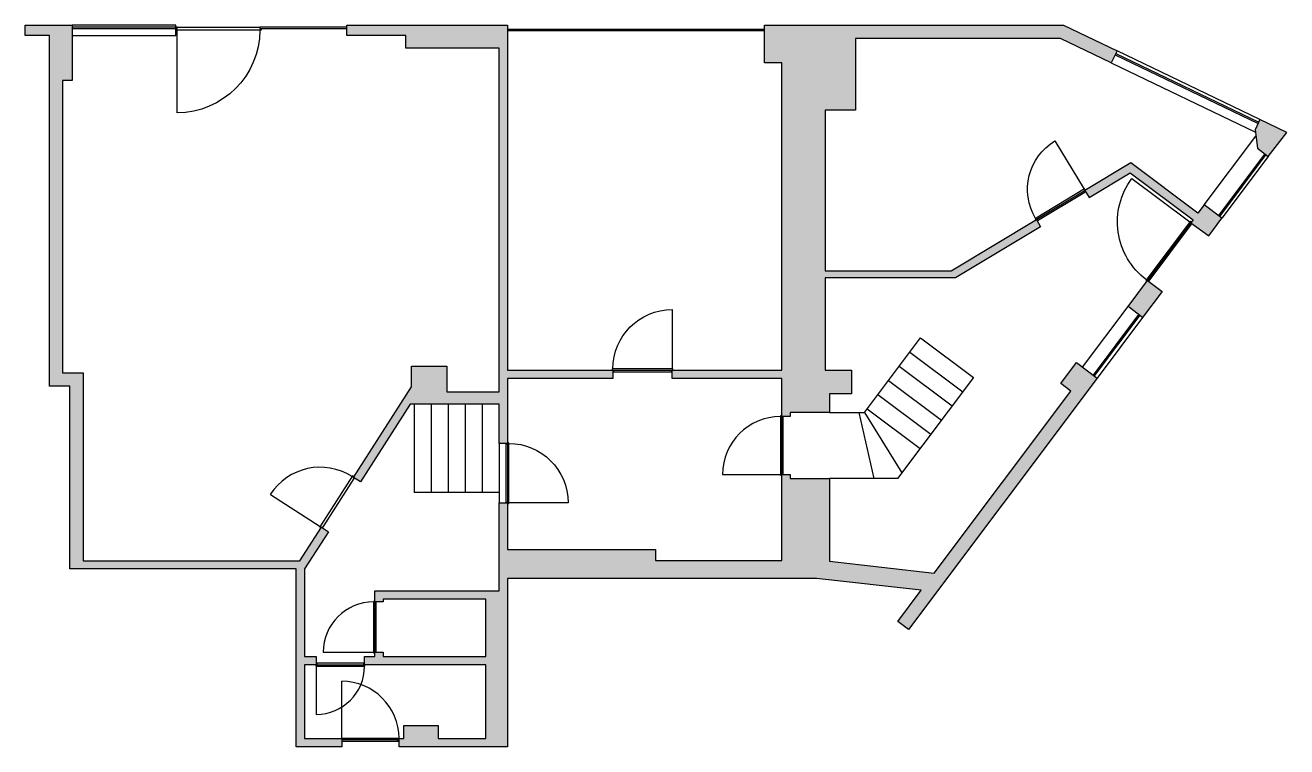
# Model space of a CAD drawing. Header units: centimetres. Extents: x -68 to 1761, y -1032 to 15.
import ezdxf

# ---------------------------------------------------------------- set-up
doc = ezdxf.new("R2010")
doc.units = ezdxf.units.CM
for name, color, linetype, true_color in [('Fenster', 7, 'Continuous', 0x000000), ('Treppen', 7, 'Continuous', 0x000000), ('Türen$Blätter', 7, 'Continuous', 0x000000), ('Türen$Öffnung', 7, 'Continuous', 0x000000), ('WändeAufsicht', 7, 'Continuous', 0x000000), ('WändeSchnitt', 7, 'Continuous', 0x000000)]:
    doc.layers.add(name, color=color, linetype=linetype, true_color=true_color)

msp = doc.modelspace()

# ---------------------------------------------------------------- hatches: boundary and pattern name
at = {"layer": 'WändeSchnitt'}
for points in [[(0, 15), (0, 0), (0, -65), (-14, -65), (-14, -489), (16, -489), (16, -762), (330, -762), (361.3, -713.2), (371.4, -719.7), (336.9, -773.5), (336.9, -900.5), (353.9, -900.5), (353.9, -912.5), (336.9, -912.5), (336.9, -1019.5), (390.9, -1019.5), (390.9, -1031.5), (324.9, -1031.5), (324.9, -773.5), (-3.3, -773.5), (-3.3, -508.3), (-33.2, -508.3), (-33.2, 0), (-68.2, 0), (-68.2, 15)], [(417.9, -647.3), (407.8, -640.8), (492, -509.5), (492, -479.5), (543, -479.5), (543, -516.5), (619, -516.5), (619, -18.5), (484, -18.5), (484, 0), (398, 0), (398, 15), (631, 15), (631, -485.5), (784, -485.5), (784, -497.5), (631, -497.5), (631, -591.5), (619, -591.5), (619, -534.5), (490.2, -534.5)], [(870, -485.5), (1029, -485.5), (1029, -39.5), (1004, -39.5), (1004, 15), (1437.4, 15), (1515.2, -22.3), (1506.8, -39.7), (1433, -4.3), (1136, -4.3), (1136, -108.3), (1092, -108.3), (1092, -341.3), (1274.8, -341.3), (1398.2, -267), (1404.4, -277.2), (1281, -351.5), (1092, -351.5), (1092, -485.5), (1130, -485.5), (1130, -519.5), (1098, -519.5), (1098, -546.5), (1041, -546.5), (1041, -552.5), (1029, -552.5), (1029, -497.5), (870, -497.5)], [(1761.3, -140.5), (1722.5, -121.9), (1715.5, -136.5), (1718.8, -163.5), (1734.6, -175.3)], [(1648.1, -290.7), (1667.4, -264.9), (1641.7, -245.7), (1632.6, -257.8), (1535, -184.6), (1468.4, -224.7), (1474.6, -234.9), (1534.2, -199), (1625.4, -267.4), (1622.4, -271.4)], [(1552.2, -408.8), (1531.2, -393), (1559.4, -355.4), (1580.4, -371.2)], [(1041, -642.5), (1098, -642.5), (1098, -762.5), (1250, -779.6), (1448, -515.6), (1433.6, -504.8), (1456.4, -474.4), (1486.2, -496.8), (1212.7, -861.5), (1197.3, -850), (1231.3, -804.6), (1079.3, -787.5), (631, -787.5), (631, -1031.5), (473.9, -1031.5), (473.9, -1019.5), (480.9, -1019.5), (480.9, -1000.5), (530.9, -1000.5), (530.9, -1019.5), (599.9, -1019.5), (599.9, -912.5), (423.9, -912.5), (423.9, -900.5), (438.9, -900.5), (438.9, -894.5), (450.9, -894.5), (450.9, -900.5), (599.9, -900.5), (599.9, -817.5), (450.9, -817.5), (450.9, -821.5), (438.9, -821.5), (438.9, -805.5), (619, -805.5), (619, -677.5), (631, -677.5), (631, -745.5), (846, -745.5), (846, -761.5), (1029, -761.5), (1029, -642.5), (1029, -636.5), (1041, -636.5)]]:
    msp.add_hatch(color=256, dxfattribs=at).paths.add_polyline_path(points, flags=0)

# ---------------------------------------------------------------- linework, layer by layer
at = {"layer": 'Fenster'}
for points in [[(150, 12), (0, 12)], [(150, 10), (0, 10)], [(150, 10), (152, 10), (152, 12), (150, 12)], [(398, 12), (272, 12)], [(398, 10), (272, 10)], [(631, 9.5), (1004, 9.5)], [(631, 7.5), (1004, 7.5)], [(1512.5, -28), (1719.8, -127.5)], [(1513.3, -26.2), (1720.7, -125.7)], [(1729.4, -171.5), (1662.2, -261.1)], [(1731, -172.7), (1663.8, -262.3)], [(1546.5, -404.5), (1480.5, -492.5)], [(1548.1, -405.7), (1482.1, -493.7)]]:
    msp.add_lwpolyline(points, dxfattribs=at)
at = {"layer": 'Treppen'}
for points in [[(1230, -438.5), (1306.8, -496.1)], [(1214.6, -459.1), (1291.4, -516.7)], [(1199.2, -479.6), (1276, -537.2)], [(1183.8, -500.2), (1260.6, -557.8)], [(1168.4, -520.7), (1245.2, -578.3)], [(496, -534.5), (496, -662.5)], [(520.6, -534.5), (520.6, -662.5)], [(545.2, -534.5), (545.2, -662.5)], [(569.8, -534.5), (569.8, -662.5)], [(594.4, -534.5), (594.4, -662.5)], [(1140.9, -546.5), (1162.7, -642.5)], [(1149, -546.5), (1203.3, -634.1)], [(1153, -541.3), (1229.8, -598.9)], [(619, -591.5), (619, -662.5)]]:
    msp.add_lwpolyline(points, dxfattribs=at)
at = {"layer": 'Türen$Blätter'}
for points in [[(152, 12), (272, 12), (272, 10), (274, 10), (274, 8), (150, 8), (150, 10), (152, 10)], [(1399, -266.5), (1400, -268.2), (1468.7, -226.9), (1467.6, -225.1), (1469.2, -224.2), (1468.2, -222.5), (1397.9, -264.8), (1396.3, -265.7), (1397.4, -267.4)], [(1560.2, -354.5), (1561.8, -355.7), (1623.3, -273.6), (1621.7, -272.4), (1623.2, -270.5), (1621.6, -269.3), (1558.6, -353.3), (1557.1, -355.2), (1558.7, -356.4)], [(784.8, -485.5), (784.8, -487.5), (869.2, -487.5), (869.2, -485.5), (871.1, -485.5), (871.1, -483.5), (784.8, -483.5), (782.9, -483.5), (782.9, -485.5)], [(1029, -635.6), (1031, -635.6), (1031, -553.4), (1029, -553.4), (1029, -551.5), (1027, -551.5), (1027, -635.6), (1027, -637.6), (1029, -637.6)], [(631, -592.5), (629, -592.5), (629, -676.6), (631, -676.6), (631, -678.5), (633, -678.5), (633, -592.5), (633, -590.6), (631, -590.6)], [(361.8, -712.4), (363.5, -713.5), (409, -642.6), (407.3, -641.6), (408.3, -639.9), (406.6, -638.8), (360.1, -711.3), (359.1, -713), (360.7, -714.1)], [(438.9, -893.8), (440.9, -893.8), (440.9, -822.3), (438.9, -822.3), (438.9, -820.6), (436.9, -820.6), (436.9, -893.8), (436.9, -895.4), (438.9, -895.4)], [(422.9, -912.5), (422.9, -910.5), (354.8, -910.5), (354.8, -912.5), (353.2, -912.5), (353.2, -914.5), (422.9, -914.5), (424.5, -914.5), (424.5, -912.5)], [(390.9, -1019.5), (390.9, -1023.5), (472.8, -1023.5), (472.8, -1021.5), (473.9, -1021.5), (473.9, -1019.5)]]:
    msp.add_lwpolyline(points, close=True, dxfattribs=at)
for points in [[(1399, -266.5), (1467.6, -225.1)], [(1560.2, -354.5), (1621.7, -272.4)], [(784.8, -485.5), (869.2, -485.5)], [(1029, -635.6), (1029, -553.4)], [(631, -592.5), (631, -676.6)], [(438.9, -822.3), (438.9, -893.8)], [(354.8, -912.5), (422.9, -912.5)], [(472.8, -1021.5), (390.9, -1021.5)]]:
    msp.add_lwpolyline(points, dxfattribs=at)
at = {"layer": 'Türen$Öffnung'}
for points in [[(152, -112), (152, 8)], [(1425.1, -152.7), (1467.4, -222.9)], [(1536.8, -207.2), (1620.8, -270.2)], [(870, -397.5), (870, -483.5)], [(943, -636.5), (1027, -636.5)], [(287.3, -665.7), (359.6, -712.1)], [(719, -677.5), (633, -677.5)], [(363.9, -894.5), (436.9, -894.5)], [(353.9, -914.5), (353.9, -984.5)], [(390.9, -1019.5), (390.9, -936.5)]]:
    msp.add_lwpolyline(points, dxfattribs=at)
at = {"layer": 'Türen$Öffnung', "extrusion": (0, 0, -1)}
for centre, radius, start, end in [((-152, 8), 120, 180, 270), ((-1467.4, -222.9), 82, 328.9435, 58.9435), ((-1620.8, -270.2), 105, 306.8699, 36.8699), ((-870, -483.5), 86, 0, 90), ((-633, -677.5), 86, 90, 180)]:
    msp.add_arc(centre, radius, start, end, dxfattribs=at)
at = {"layer": 'Türen$Öffnung'}
for centre, radius, start, end in [((1027, -636.5), 84, 90, 180), ((359.6, -712.1), 86, 57.3164, 147.3164), ((436.9, -894.5), 73, 90, 180), ((353.9, -914.5), 70, 270, 0), ((390.9, -1019.5), 83, 0, 90)]:
    msp.add_arc(centre, radius, start, end, dxfattribs=at)
at = {"layer": 'WändeAufsicht'}
for points in [[(0, 0), (150, 0), (150, 15), (0, 15)], [(1722.5, -121.9), (1515.2, -22.3)], [(1506.8, -39.7), (1715.9, -140)], [(1641.7, -245.7), (1716.6, -145.8)], [(1734.6, -175.3), (1667.4, -264.9)], [(1465.2, -481), (1531.2, -393)], [(1552.2, -408.8), (1486.2, -496.8)], [(1098, -546.5), (1149, -546.5), (1230, -438.5)], [(1306.8, -496.1), (1197, -642.5), (1098, -642.5)], [(619, -662.5), (496, -662.5)], [(619, -662.5), (619, -677.5)]]:
    msp.add_lwpolyline(points, dxfattribs=at)
at = {"layer": 'WändeSchnitt'}
for points in [[(0, 15), (0, 0), (0, -65), (-14, -65), (-14, -489), (16, -489), (16, -762), (330, -762), (361.3, -713.2), (371.4, -719.7), (336.9, -773.5), (336.9, -900.5), (353.9, -900.5), (353.9, -912.5), (336.9, -912.5), (336.9, -1019.5), (390.9, -1019.5), (390.9, -1031.5), (324.9, -1031.5), (324.9, -773.5), (-3.3, -773.5), (-3.3, -508.3), (-33.2, -508.3), (-33.2, 0), (-68.2, 0), (-68.2, 15)], [(417.9, -647.3), (407.8, -640.8), (492, -509.5), (492, -479.5), (543, -479.5), (543, -516.5), (619, -516.5), (619, -18.5), (484, -18.5), (484, 0), (398, 0), (398, 15), (631, 15), (631, -485.5), (784, -485.5), (784, -497.5), (631, -497.5), (631, -591.5), (619, -591.5), (619, -534.5), (490.2, -534.5)], [(870, -485.5), (1029, -485.5), (1029, -39.5), (1004, -39.5), (1004, 15), (1437.4, 15), (1515.2, -22.3), (1506.8, -39.7), (1433, -4.3), (1136, -4.3), (1136, -108.3), (1092, -108.3), (1092, -341.3), (1274.8, -341.3), (1398.2, -267), (1404.4, -277.2), (1281, -351.5), (1092, -351.5), (1092, -485.5), (1130, -485.5), (1130, -519.5), (1098, -519.5), (1098, -546.5), (1041, -546.5), (1041, -552.5), (1029, -552.5), (1029, -497.5), (870, -497.5)], [(1761.3, -140.5), (1722.5, -121.9), (1715.5, -136.5), (1718.8, -163.5), (1734.6, -175.3)], [(1648.1, -290.7), (1667.4, -264.9), (1641.7, -245.7), (1632.6, -257.8), (1535, -184.6), (1468.4, -224.7), (1474.6, -234.9), (1534.2, -199), (1625.4, -267.4), (1622.4, -271.4)], [(1552.2, -408.8), (1531.2, -393), (1559.4, -355.4), (1580.4, -371.2)], [(1041, -642.5), (1098, -642.5), (1098, -762.5), (1250, -779.6), (1448, -515.6), (1433.6, -504.8), (1456.4, -474.4), (1486.2, -496.8), (1212.7, -861.5), (1197.3, -850), (1231.3, -804.6), (1079.3, -787.5), (631, -787.5), (631, -1031.5), (473.9, -1031.5), (473.9, -1019.5), (480.9, -1019.5), (480.9, -1000.5), (530.9, -1000.5), (530.9, -1019.5), (599.9, -1019.5), (599.9, -912.5), (423.9, -912.5), (423.9, -900.5), (438.9, -900.5), (438.9, -894.5), (450.9, -894.5), (450.9, -900.5), (599.9, -900.5), (599.9, -817.5), (450.9, -817.5), (450.9, -821.5), (438.9, -821.5), (438.9, -805.5), (619, -805.5), (619, -677.5), (631, -677.5), (631, -745.5), (846, -745.5), (846, -761.5), (1029, -761.5), (1029, -642.5), (1029, -636.5), (1041, -636.5)]]:
    msp.add_lwpolyline(points, close=True, dxfattribs=at)

doc.saveas('drawing.dxf')
